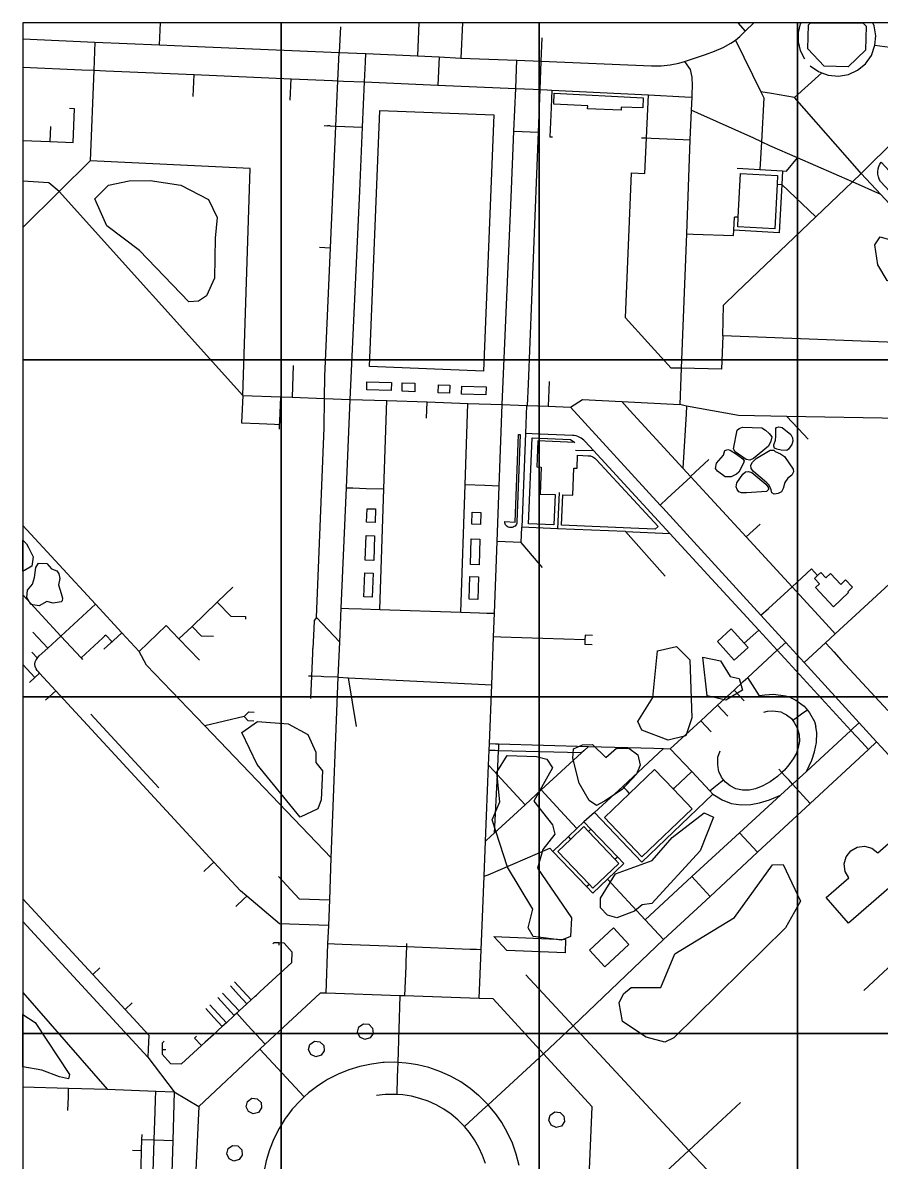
# Model space of a CAD drawing. Header units: metres. Extents: x -907 to 907, y -946 to 946.
# Drawn here: x -906.6 to -605.3, y 546.3 to 946.2 of the extents above; entities that cross this region are included whole.
import ezdxf

# ---------------------------------------------------------------- set-up
doc = ezdxf.new("R2010")
doc.units = ezdxf.units.M
for name, color, linetype in [('GREEN_ATLAS_BUILDING_OSM_HEIGHT', 8, 'Continuous'), ('GREEN_ATLAS_BUILDING_OSM_LEVELS', 9, 'Continuous'), ('GREEN_ATLAS_TERRAIN_COP90', 3, 'Continuous'), ('OSM_BUILDING', 8, 'Continuous'), ('OSM_GREEN_EXISTING', 94, 'Continuous'), ('OSM_ROAD_LOCAL', 9, 'Continuous'), ('SITE_BORDER', 3, 'Continuous')]:
    doc.layers.add(name, color=color, linetype=linetype)

msp = doc.modelspace()

# ---------------------------------------------------------------- linework, layer by layer
at = {"layer": 'GREEN_ATLAS_BUILDING_OSM_HEIGHT'}
for points, elevation in [([(-777.291, 817.107), (-785.876, 817.43), (-785.769, 820.235), (-777.185, 819.924)], 11.801), ([(-769.026, 816.707), (-773.471, 816.874), (-773.358, 819.879), (-768.919, 819.712)], 11.121), ([(-756.752, 816.206), (-760.785, 816.35), (-760.685, 819.167), (-756.652, 819.022)], 10.3), ([(-744.004, 815.582), (-752.588, 815.905), (-752.482, 818.71), (-743.897, 818.399)], 9.611), ([(-782.918, 770.81), (-785.882, 770.921), (-785.707, 775.663), (-782.743, 775.552)], 12.37), ([(-745.917, 770.075), (-748.974, 770.186), (-748.818, 774.483), (-745.761, 774.372)], 9.933), ([(-783.418, 757.429), (-786.382, 757.54), (-786.057, 766.257), (-783.093, 766.145)], 12.494), ([(-746.43, 756.004), (-749.481, 756.115), (-749.156, 765.077), (-746.105, 764.965)], 10.06), ([(-783.894, 744.605), (-786.864, 744.716), (-786.545, 753.154), (-783.581, 753.043)], 12.636), ([(-746.867, 743.837), (-749.925, 743.948), (-749.637, 751.908), (-746.58, 751.796)], 10.198)]:
    msp.add_lwpolyline(points, close=True, dxfattribs=dict(at, elevation=elevation))
at = {"layer": 'GREEN_ATLAS_BUILDING_OSM_LEVELS'}
for points, elevation in [([(-630.054, 946.216), (-611.705, 946.216), (-610.547, 945.002), (-610.748, 936.598), (-616.831, 930.809), (-625.234, 931.009), (-631.03, 937.087), (-630.824, 945.481)], 8.234), ([(-655.433, 877.932), (-654.601, 893.261), (-641.609, 892.56), (-641.772, 889.565), (-642.616, 873.947), (-655.608, 874.648)], 9.186), ([(-626.954, 749.291), (-628.692, 751.128), (-627.579, 752.186), (-626.447, 753.254), (-624.709, 751.407), (-623.108, 752.921), (-619.47, 749.069), (-617.756, 750.694), (-615.312, 748.112), (-616.994, 746.52), (-616.719, 746.23), (-621.996, 741.232), (-628.36, 747.956)], 10.144), ([(-693.635, 675.709), (-684.85, 684.114), (-678.223, 677.19), (-671.658, 670.333), (-689.252, 653.501), (-702.438, 667.282)], 10.949), ([(-707.828, 643.883), (-718.782, 655.316), (-714.211, 659.69), (-709.66, 664.054), (-708.034, 662.351), (-698.706, 652.611), (-697.305, 651.141), (-706.427, 642.414)], 11.189), ([(-611.073, 657.152), (-608.547, 656.473), (-606.483, 654.87), (-598.043, 662.195), (-590.209, 653.178), (-616.706, 630.157), (-624.546, 639.174), (-616.593, 646.087), (-617.894, 648.358), (-618.219, 650.952), (-617.531, 653.468), (-615.931, 655.538), (-613.661, 656.83)], 13.057), ([(-702.307, 614.862), (-707.678, 620.673), (-699.224, 628.476), (-693.854, 622.654)], 12.447), ([(-716.243, 619.704), (-736.707, 620.551), (-741.271, 625.504), (-716.043, 624.458)], 12.097)]:
    msp.add_lwpolyline(points, close=True, dxfattribs=dict(at, elevation=elevation))
at = {"layer": 'GREEN_ATLAS_TERRAIN_COP90'}
for points in [[(-906.59, 827.939, 13), (-815.931, 827.939, 14), (-815.931, 946.216, 10), (-906.59, 946.216, 14)], [(-815.931, 827.939, 14), (-725.272, 827.939, 8), (-725.272, 946.216, 12), (-815.931, 946.216, 10)], [(-725.272, 827.939, 8), (-634.613, 827.939, 10), (-634.613, 946.216, 8), (-725.272, 946.216, 12)], [(-634.613, 827.939, 10), (-543.954, 827.939, 7), (-543.954, 946.216, 9), (-634.613, 946.216, 8)], [(-906.59, 709.662, 15), (-815.931, 709.662, 15), (-815.931, 827.939, 14), (-906.59, 827.939, 13)], [(-815.931, 709.662, 15), (-725.272, 709.662, 9), (-725.272, 827.939, 8), (-815.931, 827.939, 14)], [(-725.272, 709.662, 9), (-634.613, 709.662, 10), (-634.613, 827.939, 10), (-725.272, 827.939, 8)], [(-634.613, 709.662, 10), (-543.954, 709.662, 13), (-543.954, 827.939, 7), (-634.613, 827.939, 10)], [(-906.59, 591.385, 17), (-815.931, 591.385, 19), (-815.931, 709.662, 15), (-906.59, 709.662, 15)], [(-815.931, 591.385, 19), (-725.272, 591.385, 13), (-725.272, 709.662, 9), (-815.931, 709.662, 15)], [(-725.272, 591.385, 13), (-634.613, 591.385, 15), (-634.613, 709.662, 10), (-725.272, 709.662, 9)], [(-634.613, 591.385, 15), (-543.954, 591.385, 15), (-543.954, 709.662, 13), (-634.613, 709.662, 10)], [(-906.59, 473.108, 13), (-815.931, 473.108, 17), (-815.931, 591.385, 19), (-906.59, 591.385, 17)], [(-815.931, 473.108, 17), (-725.272, 473.108, 10), (-725.272, 591.385, 13), (-815.931, 591.385, 19)], [(-725.272, 473.108, 10), (-634.613, 473.108, 13), (-634.613, 591.385, 15), (-725.272, 591.385, 13)], [(-634.613, 473.108, 13), (-543.954, 473.108, 19), (-543.954, 591.385, 15), (-634.613, 591.385, 15)]]:
    msp.add_3dface(points, dxfattribs=at)
at = {"layer": 'OSM_BUILDING', "elevation": 9.71}
msp.add_lwpolyline([(-657.884, 733.484), (-653.32, 728.419), (-651.932, 726.883), (-656.827, 722.475), (-662.78, 729.076)], close=True, dxfattribs=at)
at = {"layer": 'OSM_GREEN_EXISTING'}
for points in [[(-688.989, 916.338), (-696.523, 916.649), (-696.567, 915.569), (-708.309, 916.037), (-708.265, 917.117), (-720.189, 917.595), (-720.02, 921.492), (-688.833, 919.911)], [(-784.825, 825.556), (-781.211, 915.469), (-741.296, 913.866), (-744.91, 823.953)], [(-591.059, 881.984), (-592.991, 880.192), (-593.304, 879.936), (-593.679, 879.725), (-594.123, 879.613), (-594.604, 879.602), (-595.01, 879.68), (-595.348, 879.814), (-595.711, 880.003), (-596.023, 880.281), (-605.502, 890.511), (-605.977, 891.313), (-606.258, 892.181), (-606.421, 893.094), (-606.44, 894.04), (-606.352, 894.92), (-606.127, 895.755), (-605.758, 896.545), (-605.22, 897.28)], [(-839.239, 856.537), (-842.09, 850.336), (-844.942, 848.488), (-848.299, 848.321), (-865.568, 866.266), (-877.141, 874.982), (-881.336, 884.378), (-876.472, 889.231), (-869.263, 890.745), (-861.879, 890.912), (-851.15, 889.231), (-841.421, 884.211), (-838.402, 877.832), (-839.077, 870.63)], [(-578.967, 855.869), (-574.778, 850.169), (-565.387, 826.358), (-565.049, 815.794), (-570.583, 805.23), (-577.629, 804.562), (-580.311, 806.577), (-582.156, 809.426), (-582.662, 816.473), (-578.467, 829.208), (-579.473, 832.57), (-583.662, 838.269), (-590.459, 849.167), (-603.12, 855.702), (-606.471, 861.234), (-607.478, 868.281), (-605.633, 871.131), (-595.573, 868.114), (-590.209, 864.93)], [(-643.616, 800.877), (-643.954, 799.408), (-644.879, 797.56), (-650.031, 793.329), (-651.332, 792.662), (-652.632, 792.906), (-656.49, 795.634), (-657.077, 796.68), (-655.858, 803.181), (-655.108, 803.805), (-653.932, 804.272), (-647.18, 803.983), (-645.879, 803.226), (-644.541, 802.046)], [(-637.751, 796.513), (-638.377, 796.101), (-640.346, 796.179), (-641.897, 796.558), (-642.697, 796.936), (-642.991, 797.604), (-642.991, 798.105), (-642.403, 799.664), (-642.191, 801.088), (-642.191, 802.725), (-642.191, 803.771), (-641.984, 804.15), (-641.228, 804.439), (-640.015, 804.183), (-637.039, 801.667), (-636.363, 800.543), (-636.238, 799.363), (-636.657, 798.15)], [(-733.218, 770.565), (-733.312, 770.208), (-733.487, 769.852), (-733.731, 769.563), (-734.044, 769.351), (-734.413, 769.173), (-734.825, 769.062), (-735.282, 769.04), (-735.757, 769.095), (-736.207, 769.218), (-736.576, 769.44), (-736.907, 769.707), (-737.139, 769.997), (-737.307, 770.353), (-737.364, 770.732), (-737.37, 771.11), (-733.756, 770.977), (-732.606, 801.734), (-732.049, 801.712), (-733.2, 770.965)], [(-714.299, 799.953), (-712.842, 798.918), (-725.753, 799.419), (-726.097, 790.313), (-724.615, 790.257), (-724.972, 780.795), (-719.682, 780.595), (-720.126, 769.952), (-729.061, 770.32), (-727.816, 800.51)], [(-659.091, 796.435), (-658.29, 796.179), (-656.071, 794.754), (-653.807, 793.207), (-653.345, 792.406), (-653.595, 791.693), (-655.277, 788.465), (-656.027, 787.797), (-657.915, 786.828), (-660.01, 786.795), (-662.78, 788.799), (-663.405, 789.723), (-663.073, 791.615), (-660.597, 794.42), (-660.097, 796.057)], [(-650.075, 788.676), (-650.869, 789.767), (-651.038, 790.903), (-650.412, 792.027), (-649.149, 793.285), (-644.291, 796.179), (-642.991, 796.224), (-642.484, 795.756), (-640.602, 794.921), (-639.214, 793.997), (-636.195, 789.556), (-635.988, 788.598), (-636.657, 787.463), (-638.002, 786.327), (-639.046, 784.903), (-639.677, 782.765), (-640.221, 781.63), (-641.44, 780.962), (-642.822, 780.795), (-643.704, 781.262), (-643.91, 782.309), (-644.541, 783.901), (-645.423, 784.691)], [(-693.122, 768.839), (-717.438, 769.841), (-716.994, 780.494), (-713.555, 780.361), (-713.186, 789.901), (-711.998, 789.856), (-711.823, 794.387), (-708.128, 794.242), (-707.277, 794.153), (-706.502, 793.897), (-705.777, 793.43), (-705.189, 792.829), (-683.6, 769.351), (-684.569, 768.494)], [(-654.27, 781.262), (-655.233, 781.552), (-655.777, 782.431), (-656.115, 783.355), (-655.902, 784.736), (-653.807, 787.797), (-652.926, 788.554), (-651.794, 788.765), (-650.619, 788.387), (-645.798, 784.235), (-644.917, 783.233), (-644.879, 782.387), (-645.504, 781.674), (-652.588, 781.262)], [(-906.571, 764.576), (-905.314, 763.318), (-904.564, 762.06), (-902.97, 758.787), (-903.388, 755.525), (-905.989, 754.011), (-906.59, 753.725), (-906.59, 764.591)], [(-903.72, 742.022), (-905.145, 744.538), (-904.895, 747.054), (-903.22, 749.147), (-902.463, 751.496), (-902.044, 755.013), (-901.038, 756.527), (-898.186, 756.36), (-896.511, 754.512), (-894.585, 753.844), (-893.91, 752.843), (-893.579, 751.162), (-894.079, 748.902), (-893.072, 745.874), (-892.653, 744.204), (-892.822, 743.369), (-893.16, 742.946), (-895.923, 742.523), (-898.186, 743.024), (-900.869, 741.521)], [(-671.708, 702.281), (-673.89, 695.914), (-680.092, 694.4), (-689.314, 697.929), (-690.659, 700.945), (-685.457, 709.328), (-683.781, 725.759), (-677.072, 727.272), (-672.377, 722.575)], [(-659.803, 708.493), (-666.343, 709.996), (-667.85, 723.577), (-661.648, 722.241), (-658.29, 716.708), (-655.108, 716.029), (-653.932, 712.011)], [(-801.344, 683.669), (-801.844, 673.45), (-803.02, 670.255), (-809.222, 667.405), (-824.315, 685.851), (-829.68, 697.083), (-824.146, 700.945), (-813.417, 700.099), (-806.54, 696.415), (-803.689, 690.214), (-803.689, 686.518)], [(-689.821, 685.684), (-691.159, 682.5), (-696.192, 677.134), (-702.401, 672.937), (-705.252, 671.435), (-707.765, 673.271), (-711.285, 679.316), (-713.467, 688.032), (-713.298, 691.383), (-710.11, 692.73), (-706.59, 692.897), (-701.894, 688.288), (-698.124, 691.639), (-693.847, 691.55), (-690.659, 689.201)], [(-727.216, 672.937), (-720.676, 664.722), (-719.838, 661.371), (-724.034, 656.006), (-725.878, 649.471), (-713.967, 632.028), (-714.305, 625.493), (-717.494, 624.146), (-727.385, 625.493), (-729.229, 628.51), (-727.554, 635.044), (-736.438, 649.805), (-741.809, 666.403), (-739.127, 672.77), (-740.134, 683.168), (-736.607, 689.034), (-726.21, 688.7), (-722.689, 687.698), (-720.676, 684.682)], [(-668.857, 655.505), (-685.794, 637.059), (-689.152, 636.558), (-691.834, 634.376), (-698.037, 632.028), (-701.394, 633.029), (-703.739, 635.545), (-703.739, 638.907), (-698.543, 647.456), (-685.626, 652.154), (-678.585, 660.203), (-667.35, 668.919), (-664.161, 667.405)], [(-638.839, 628.51), (-678.079, 589.938), (-681.268, 588.435), (-687.808, 590.105), (-696.023, 595.648), (-697.199, 602.183), (-695.692, 605.367), (-693.003, 607.548), (-682.612, 607.548), (-677.748, 619.448), (-656.784, 632.195), (-643.366, 650.64), (-639.677, 650.807), (-633.637, 637.894)], [(-902.294, 595.303), (-890.221, 577.036), (-890.559, 575.522), (-893.747, 576.19), (-899.95, 578.539), (-906.59, 579.745), (-906.59, 598.145)], [(-783.781, 593.355), (-783.6, 591.463), (-784.688, 589.893), (-786.52, 589.392), (-788.245, 590.194), (-789.058, 591.908), (-788.577, 593.745), (-787.026, 594.847), (-785.132, 594.691)], [(-800.969, 587.233), (-800.794, 585.34), (-801.875, 583.782), (-803.707, 583.27), (-805.439, 584.071), (-806.252, 585.785), (-805.771, 587.633), (-804.214, 588.724), (-802.319, 588.568)], [(-822.94, 567.195), (-822.758, 565.303), (-823.846, 563.744), (-825.678, 563.232), (-827.404, 564.034), (-828.217, 565.748), (-827.735, 567.596), (-826.185, 568.687), (-824.29, 568.531)], [(-716.612, 562.419), (-716.437, 560.527), (-717.519, 558.957), (-719.357, 558.456), (-721.083, 559.258), (-721.895, 560.972), (-721.414, 562.809), (-719.863, 563.911), (-717.969, 563.755)], [(-829.73, 550.631), (-829.555, 548.738), (-830.636, 547.169), (-832.468, 546.668), (-834.2, 547.458), (-835.013, 549.184), (-834.531, 551.02), (-832.975, 552.122), (-831.08, 551.967)]]:
    msp.add_lwpolyline(points, close=True, dxfattribs=at)
msp.add_lwpolyline([(-882.656, 703.495), (-858.828, 677.657)], dxfattribs=at)
at = {"layer": 'OSM_ROAD_LOCAL'}
for points in [[(-858.653, 938.49), (-858.299, 946.216)], [(-795.079, 944.757), (-795.504, 935.785)], [(-767.584, 946.216), (-768.088, 934.605)], [(-752.246, 946.216), (-752.77, 933.815)], [(-660.723, 937.51), (-658.034, 939.047), (-656.408, 940.104), (-654.939, 941.373), (-652.957, 943.232), (-649.972, 946.216)], [(-655.585, 946.216), (-652.957, 943.232)], [(-633.481, 946.216), (-633.656, 945.871), (-634.394, 942.765), (-634.394, 939.57), (-633.65, 936.453), (-632.206, 933.614)], [(-630.136, 931.165), (-627.222, 929.095), (-626.147, 928.694), (-623.871, 927.837), (-620.307, 927.503), (-616.787, 928.104), (-613.536, 929.585), (-610.779, 931.867), (-608.709, 934.783), (-607.44, 938.401), (-607.134, 941.674), (-607.728, 945.18), (-608.2, 946.216)], [(-906.59, 940.53), (-881.324, 939.459), (-858.653, 938.49), (-848.011, 938.045), (-795.504, 935.785), (-786.176, 935.384), (-768.088, 934.605), (-760.416, 934.215), (-752.77, 933.815), (-733.143, 933.047), (-724.571, 932.713), (-685.932, 931.165), (-682.556, 931.121), (-679.392, 931.432), (-676.272, 932.045), (-674.278, 932.624), (-666.919, 935.039), (-663.824, 936.197), (-660.723, 937.51)], [(-724.571, 932.713), (-724.278, 940.984)], [(-656.408, 940.104), (-647.568, 922.015), (-646.492, 919.822), (-647.324, 904.415), (-647.855, 894.675)], [(-881.324, 939.459), (-881.655, 929.54), (-882.925, 897.792), (-893.772, 886.938), (-829.398, 815.348), (-816.156, 814.892), (-812.029, 814.747), (-800.669, 814.347)], [(-607.44, 938.401), (-593.504, 936.497), (-592.703, 936.42)], [(-800.669, 814.347), (-800.562, 822.195), (-798.555, 867.223), (-796.648, 909.959), (-795.942, 925.855), (-795.504, 935.785)], [(-791.622, 814.035), (-788.295, 887.138), (-787.301, 909.603), (-786.601, 925.466), (-786.301, 932.49), (-786.176, 935.384)], [(-760.416, 934.215), (-760.923, 924.341)], [(-738.289, 812.198), (-735.207, 884.945), (-734.206, 908.2), (-733.569, 923.173), (-733.281, 929.963), (-733.143, 933.047)], [(-729.392, 811.886), (-729.086, 819.323), (-725.522, 907.822), (-725.047, 919.744), (-724.934, 922.794), (-724.571, 932.713)], [(-674.278, 932.624), (-672.289, 929.785), (-671.77, 927.147), (-671.627, 924.085), (-671.72, 921.291), (-671.77, 920.145), (-671.945, 915.581), (-672.408, 905.183), (-673.627, 872.099), (-675.484, 824.933), (-675.984, 812.209)], [(-906.59, 930.612), (-885.894, 929.718), (-881.655, 929.54), (-877.416, 929.351), (-846.448, 928.026), (-812.392, 926.557), (-797.893, 925.933), (-795.942, 925.855), (-793.985, 925.766), (-786.601, 925.466), (-760.923, 924.341), (-733.569, 923.173), (-727.485, 922.917), (-724.934, 922.794), (-722.564, 922.694), (-720.851, 922.605), (-686.989, 920.89), (-674.165, 920.245), (-671.77, 920.145)], [(-846.736, 920.367), (-846.448, 928.026)], [(-626.147, 928.694), (-635.738, 920.044), (-643.754, 921.38), (-647.568, 922.015)], [(-812.711, 919.098), (-812.392, 926.557)], [(-720.851, 922.605), (-721.108, 916.427)], [(-692.941, 893.506), (-688.227, 893.317), (-687.67, 905.796), (-686.989, 920.89)], [(-612.261, 893.35), (-613.686, 894.964), (-635.738, 920.044)], [(-537.77, 809.471), (-546.924, 818.822), (-558.322, 830.477), (-560.329, 832.525), (-562.698, 837.156), (-565.849, 843.156), (-571.101, 848.845), (-577.316, 855.557), (-593.691, 873.268), (-605.377, 885.903), (-612.261, 893.35), (-599.881, 905.551), (-586.976, 918.13), (-581.312, 920.211)], [(-906.59, 904.904), (-897.08, 904.538), (-888.889, 904.215), (-888.427, 916.048), (-890.215, 916.115)], [(-721.108, 916.427), (-721.539, 906.219)], [(-605.377, 885.903), (-615.381, 890.367), (-634.688, 898.849), (-644.316, 903.079), (-647.324, 904.415), (-650.012, 905.662), (-669.588, 914.545), (-671.945, 915.581)], [(-896.873, 909.848), (-897.08, 904.538)], [(-800.831, 910.115), (-799.606, 910.07)], [(-798.637, 910.037), (-799.606, 910.07)], [(-798.637, 910.037), (-796.648, 909.959), (-787.301, 909.603)], [(-734.206, 908.2), (-725.522, 907.822)], [(-721.539, 906.219), (-720.664, 906.185)], [(-689.421, 905.873), (-687.67, 905.796), (-686.007, 905.729), (-674.822, 905.283), (-672.408, 905.183)], [(-829.398, 815.348), (-826.741, 895.064), (-882.925, 897.792)], [(-639.902, 894.241), (-638.527, 894.152), (-634.688, 898.849)], [(-560.329, 832.525), (-581.962, 833.282), (-660.829, 836.321), (-661.285, 824.621), (-675.484, 824.933), (-679.023, 825.011), (-687.145, 834.006), (-694.992, 842.689), (-692.941, 893.506)], [(-660.829, 836.321), (-660.641, 847.108), (-656.008, 851.538), (-628.229, 878.088), (-615.381, 890.367), (-612.261, 893.35)], [(-655.852, 895.176), (-647.855, 894.675), (-639.902, 894.241), (-640.159, 889.476), (-641.078, 872.544), (-657.027, 873.48), (-656.784, 878.01)], [(-893.772, 886.938), (-897.449, 890.088), (-906.59, 890.586)], [(-641.772, 889.565), (-640.159, 889.476), (-628.229, 878.088)], [(-906.59, 874.393), (-893.772, 886.938)], [(-655.433, 877.932), (-656.784, 878.01)], [(-673.627, 872.099), (-671.295, 872.021), (-657.127, 871.565), (-657.027, 873.48)], [(-802.438, 867.401), (-800.619, 867.324), (-798.555, 867.223)], [(-811.642, 825.902), (-812.029, 814.747)], [(-721.808, 820.358), (-721.927, 817.319), (-722.158, 811.63)], [(-829.398, 815.348), (-829.817, 805.764), (-823.652, 805.519)], [(-816.156, 814.892), (-816.493, 806.543)], [(-803.489, 737.492), (-800.813, 804.061), (-800.669, 814.347)], [(-800.669, 814.347), (-791.622, 814.035), (-778.811, 813.59), (-764.655, 813.111), (-750.394, 812.61), (-738.289, 812.198), (-729.792, 811.898), (-729.392, 811.886), (-722.158, 811.63), (-714.274, 811.352)], [(-795.854, 716.486), (-795.323, 728.842), (-794.81, 740.731), (-792.972, 783.01), (-791.622, 814.035)], [(-781.23, 740.275), (-779.836, 782.576), (-778.811, 813.59)], [(-764.849, 807.423), (-764.655, 813.111)], [(-752.807, 739.34), (-751.338, 784.012), (-750.394, 812.61)], [(-746.367, 603.775), (-745.686, 620.807), (-744.666, 646.644), (-744.179, 658.933), (-743.116, 685.684), (-742.91, 690.804), (-742.816, 693.186), (-741.997, 713.87), (-741.334, 730.657), (-741.028, 738.95), (-740.084, 764.13), (-739.358, 783.611), (-738.289, 812.198)], [(-714.274, 811.352), (-710.11, 813.957), (-696.336, 813.256), (-675.984, 812.209)], [(-621.377, 731.725), (-623.415, 733.952), (-636.57, 748.245), (-652.651, 765.745), (-672.052, 786.84), (-672.196, 786.995), (-674.84, 789.867), (-693.485, 810.15), (-696.336, 813.256)], [(-564.061, 784.413), (-583.112, 803.66), (-584.863, 805.196), (-586.632, 806.343), (-588.883, 807), (-591.509, 807.189), (-598.23, 807.311), (-638.37, 808.013), (-655.402, 808.324), (-673.59, 811.619), (-675.984, 812.209)], [(-729.792, 811.898), (-730.161, 802.068), (-731.386, 769.151)], [(-714.274, 811.352), (-682.825, 776.932), (-681.955, 775.986), (-673.509, 766.735), (-647.461, 738.237), (-638.758, 728.709), (-632.318, 721.662), (-612.967, 700.522), (-606.877, 693.866), (-605.133, 691.962), (-561.773, 644.596), (-552.551, 634.488), (-490.159, 566.227), (-465.706, 539.755), (-426.666, 497.164), (-386.92, 454.05)], [(-673.59, 811.619), (-673.746, 808.948), (-674.84, 789.867)], [(-630.893, 800.109), (-632.512, 801.823), (-638.37, 808.013)], [(-823.652, 805.519), (-818.213, 805.296)], [(-818.213, 805.296), (-816.543, 805.23)], [(-816.512, 806.009), (-816.543, 805.23), (-816.612, 803.526)], [(-816.493, 806.543), (-816.512, 806.009)], [(-609.772, 691.183), (-612.067, 693.676), (-615.893, 697.84), (-639.064, 723.031), (-641.759, 725.948), (-644.404, 728.82), (-648.237, 732.983), (-664.837, 751.05), (-679.498, 766.991), (-706.258, 796.101), (-709.166, 799.263), (-709.647, 799.708), (-710.116, 800.075), (-710.635, 800.454), (-711.229, 800.799), (-711.767, 801.044), (-712.367, 801.233), (-712.992, 801.344), (-713.599, 801.389), (-727.76, 801.979), (-730.161, 802.068)], [(-712.586, 796.246), (-706.258, 796.101)], [(-672.196, 786.995), (-665.743, 792.918)], [(-739.358, 783.611), (-741.803, 783.7), (-744.441, 783.778), (-751.338, 784.012)], [(-682.825, 776.932), (-680.361, 779.203), (-672.052, 786.84)], [(-792.972, 783.01), (-790.771, 782.932), (-786.001, 782.776), (-779.836, 782.576)], [(-718.307, 781.374), (-718.832, 768.628)], [(-881.118, 742.123), (-906.59, 769.71)], [(-724.159, 755.024), (-724.959, 755.971), (-731.587, 763.819), (-731.386, 769.151)], [(-681.049, 751.985), (-695.023, 767.648), (-718.832, 768.628), (-731.386, 769.151)], [(-652.651, 765.745), (-647.761, 770.231)], [(-580.067, 769.696), (-584.188, 765.911), (-587.895, 762.505), (-591.428, 759.255), (-592.234, 758.509), (-621.377, 731.725), (-624.834, 728.542), (-632.318, 721.662)], [(-731.587, 763.819), (-740.084, 764.13)], [(-695.023, 767.648), (-679.498, 766.991)], [(-647.461, 738.237), (-644.873, 740.609), (-636.57, 748.245), (-629.767, 754.501), (-627.579, 752.186)], [(-851.757, 729.966), (-847.18, 734.352), (-838.314, 742.857), (-832.85, 748.1)], [(-893.228, 730.957), (-906.59, 745.449)], [(-799.212, 629.3), (-816.487, 629.968), (-827.923, 639.62), (-830.155, 641.501), (-839.496, 651.62), (-894.985, 711.743), (-900.681, 717.922), (-900.975, 718.233), (-901.5, 718.834), (-901.907, 719.491), (-902.188, 720.282), (-902.313, 721.094), (-902.2, 721.918), (-901.9, 722.597), (-901.475, 723.243), (-901.419, 723.343), (-900.8, 723.966), (-897.818, 726.716), (-893.228, 730.957), (-881.118, 742.123)], [(-865.793, 725.503), (-871.864, 732.081), (-881.118, 742.123)], [(-838.314, 742.857), (-833.531, 737.959)], [(-794.81, 740.731), (-792.178, 740.642), (-787.683, 740.486), (-781.23, 740.275), (-752.807, 739.34), (-746.217, 739.128), (-743.641, 739.039), (-741.028, 738.95)], [(-833.531, 737.959), (-828.373, 737.759), (-828.41, 736.846)], [(-803.489, 737.492), (-804.339, 736.467), (-804.47, 733.495)], [(-803.489, 737.492), (-795.323, 728.842)], [(-903.013, 732.349), (-897.818, 726.716)], [(-871.864, 732.081), (-874.759, 729.41), (-875.272, 728.931), (-875.722, 728.519)], [(-844.591, 722.497), (-851.757, 729.966), (-856.252, 734.653), (-865.793, 725.503)], [(-839.696, 730.757), (-843.897, 730.935), (-847.18, 734.352)], [(-804.47, 733.495), (-804.745, 726.571)], [(-653.32, 728.419), (-649.299, 732.026), (-648.237, 732.983)], [(-893.228, 730.957), (-886.132, 723.265), (-885.644, 722.742)], [(-878.448, 730.345), (-883.1, 726.059)], [(-877.885, 730.868), (-878.448, 730.345)], [(-877.441, 731.28), (-877.885, 730.868)], [(-875.272, 728.931), (-877.441, 731.28)], [(-875.722, 728.519), (-876.816, 727.517)], [(-709.291, 729.599), (-738.783, 730.579), (-741.334, 730.657)], [(-706.646, 731.124), (-709.234, 731.213), (-709.291, 729.599), (-709.341, 727.94)], [(-706.752, 727.851), (-709.341, 727.94)], [(-705.939, 669.064), (-696.011, 678.192), (-681.649, 691.483), (-679.298, 691.416), (-668.632, 701.224), (-662.698, 706.69), (-656.915, 712.011), (-653.714, 714.961), (-652.113, 716.419), (-641.759, 725.948), (-638.758, 728.709)], [(-624.834, 728.542), (-623.083, 726.649), (-621.902, 725.369)], [(-903.426, 725.347), (-901.475, 723.243)], [(-883.1, 726.059), (-886.132, 723.265)], [(-876.816, 727.517), (-878.135, 726.304)], [(-798.293, 653.089), (-842.728, 699.42), (-863.173, 720.738), (-865.793, 725.503)], [(-805.445, 709.027), (-805.133, 716.853), (-804.814, 724.89), (-804.745, 726.571)], [(-621.902, 725.369), (-619.269, 722.508)], [(-906.59, 720.946), (-902.363, 716.363)], [(-619.269, 722.508), (-602.926, 704.797)], [(-904.276, 714.604), (-902.363, 716.363), (-900.681, 717.922)], [(-801.875, 716.719), (-805.133, 716.853), (-806.246, 716.898)], [(-800.956, 716.686), (-801.875, 716.719)], [(-795.854, 716.486), (-800.956, 716.686)], [(-800.125, 605.589), (-799.462, 622.888), (-799.212, 629.3), (-798.862, 638.35), (-798.293, 653.089), (-795.854, 716.486)], [(-795.854, 716.486), (-792.266, 716.308), (-741.997, 713.87)], [(-789.402, 699.164), (-792.266, 716.308)], [(-637.082, 709.361), (-638.833, 709.873), (-643.122, 710.474), (-646.161, 710.207), (-647.987, 709.918), (-652.113, 716.419)], [(-653.339, 708.192), (-656.915, 712.011)], [(-898.58, 708.426), (-894.985, 711.743)], [(-637.082, 709.361), (-635.188, 708.493), (-632.293, 706.322), (-631.155, 704.975), (-630.436, 703.984), (-628.642, 700.923), (-628.198, 699.164)], [(-828.823, 702.76), (-827.222, 704.363), (-825.415, 704.285)], [(-659.078, 702.816), (-662.698, 706.69)], [(-646.436, 704.24), (-645.229, 704.541), (-643.278, 704.708), (-640.515, 704.318), (-639.658, 703.907), (-638.514, 703.35), (-636.757, 701.958), (-636.27, 701.291), (-635.769, 700.589), (-634.619, 698.541), (-634.388, 697.606), (-634.05, 696.292), (-633.944, 694.099), (-634.35, 691.795), (-635.032, 689.869), (-636.151, 687.821), (-637.651, 685.717), (-639.233, 683.914), (-640.159, 683.056), (-641.665, 681.665), (-644.179, 679.761), (-646.755, 678.381), (-649.393, 677.335), (-651.644, 676.878), (-653.92, 676.8), (-656.265, 677.346), (-658.272, 678.381), (-659.903, 679.661), (-660.566, 680.496), (-661.279, 681.387), (-662.279, 683.357), (-662.379, 684.014), (-662.648, 685.806), (-662.554, 688.411), (-661.81, 690.693)], [(-631.155, 704.975), (-632.762, 703.829)], [(-828.823, 702.76), (-842.728, 699.42)], [(-825.534, 701.068), (-827.447, 701.146), (-828.823, 702.76)], [(-688.158, 631.371), (-671.702, 646.51), (-654.995, 661.872), (-640.659, 675.053), (-636.401, 678.971), (-631.53, 683.457), (-615.893, 697.84), (-614.93, 698.719), (-612.967, 700.522)], [(-664.962, 697.305), (-668.632, 701.224)], [(-635.119, 702.125), (-636.27, 701.291)], [(-632.762, 703.829), (-635.119, 702.125)], [(-631.53, 683.457), (-629.661, 687.442), (-628.673, 690.259), (-627.954, 693.632), (-627.866, 696.994), (-628.198, 699.164)], [(-707.965, 692.218), (-709.653, 690.671), (-710.485, 689.903), (-724.565, 676.967), (-730.274, 671.713), (-741.084, 661.783), (-742.178, 660.77), (-744.179, 658.933)], [(-742.816, 693.186), (-740.602, 693.131), (-739.558, 693.097), (-707.965, 692.218), (-685.025, 691.572), (-681.649, 691.483)], [(-739.558, 693.097), (-739.64, 691.494), (-739.677, 690.715), (-740.084, 682.388), (-741.084, 661.783)], [(-723.759, 584.294), (-713.355, 594.079), (-681.724, 624.38), (-665.337, 639.586), (-648.706, 655.037), (-630.186, 672.225), (-609.772, 691.183), (-606.877, 693.866)], [(-710.485, 689.903), (-739.677, 690.715), (-740.721, 690.749), (-742.91, 690.804)], [(-679.298, 691.416), (-671.783, 683.357), (-665.468, 676.589), (-664.368, 675.409), (-661.123, 673.461), (-657.965, 672.214), (-654.364, 671.68), (-651.05, 671.791), (-647.93, 672.425), (-644.416, 673.483), (-640.659, 675.053)], [(-730.274, 671.713), (-740.084, 682.388), (-741.078, 683.468), (-743.116, 685.684)], [(-639.189, 682.01), (-640.159, 683.056), (-641.24, 684.236)], [(-678.223, 677.19), (-677.779, 677.624), (-671.783, 683.357)], [(-661.685, 679.605), (-660.566, 680.496)], [(-637.62, 680.307), (-639.189, 682.01)], [(-630.186, 672.225), (-636.401, 678.971), (-637.62, 680.307)], [(-712.092, 663.409), (-713.742, 665.212), (-724.565, 676.967)], [(-693.635, 675.709), (-694.46, 676.566), (-696.011, 678.192)], [(-665.468, 676.589), (-663.955, 677.791)], [(-663.955, 677.791), (-661.685, 679.605)], [(-689.233, 651.62), (-664.368, 675.409)], [(-705.939, 669.064), (-709.622, 665.78)], [(-689.233, 651.62), (-705.939, 669.064)], [(-709.622, 665.78), (-712.092, 663.409), (-715.062, 660.581), (-720.514, 655.36)], [(-695.567, 651.108), (-697.818, 653.457), (-707.146, 663.208), (-709.622, 665.78)], [(-714.211, 659.69), (-715.062, 660.581)], [(-708.034, 662.351), (-707.146, 663.208)], [(-648.706, 655.037), (-654.995, 661.872)], [(-744.666, 646.644), (-743.241, 647.167), (-721.564, 656.484), (-720.514, 655.36)], [(-720.514, 655.36), (-708.716, 643.026), (-706.465, 640.677), (-701.281, 645.642), (-695.567, 651.108)], [(-698.706, 652.611), (-697.818, 653.457)], [(-843.091, 648.302), (-840.784, 650.429), (-839.496, 651.62)], [(-816.806, 646.566), (-809.603, 638.762), (-798.862, 638.35)], [(-701.281, 645.642), (-688.158, 631.371), (-681.724, 624.38)], [(-665.337, 639.586), (-671.702, 646.51)], [(-708.716, 643.026), (-707.828, 643.883)], [(-906.59, 638.769), (-882.024, 612.168), (-870.689, 599.89), (-862.379, 590.895), (-862.573, 585.919), (-862.679, 583.181)], [(-831.78, 636.046), (-828.954, 638.662), (-827.923, 639.62)], [(-906.59, 630.725), (-862.679, 583.181), (-853.42, 571.013)], [(-585.963, 630.191), (-611.41, 606.558)], [(-820.489, 608.706), (-812.161, 616.343), (-811.973, 620.038), (-814.811, 623.167), (-816.612, 623.211), (-818.425, 623.267), (-818.857, 622.866)], [(-816.631, 622.454), (-816.612, 623.211)], [(-794.46, 622.699), (-797.18, 622.799), (-799.462, 622.888)], [(-749.55, 620.962), (-771.889, 621.831), (-794.46, 622.699)], [(-771.845, 623.022), (-771.889, 621.831), (-772.083, 616.866), (-772.152, 615.074), (-772.552, 604.654)], [(-745.686, 620.807), (-747.349, 620.873), (-749.55, 620.962)], [(-879.492, 614.506), (-882.024, 612.168)], [(-730.042, 612.035), (-713.355, 594.079), (-672.746, 550.375), (-634.213, 509.665)], [(-830.811, 605.066), (-833.687, 608.183)], [(-829.367, 606.402), (-832.243, 609.519)], [(-823.408, 606.012), (-820.489, 608.706)], [(-906.59, 605.862), (-876.979, 571.882)], [(-750.981, 466.573), (-730.374, 485.498), (-709.347, 504.8), (-708.165, 532.808), (-706.777, 565.748), (-723.759, 584.294), (-741.434, 603.608), (-746.367, 603.775), (-772.552, 604.654), (-774.221, 604.71), (-800.125, 605.589), (-802.226, 605.656), (-821.47, 587.678), (-823.352, 585.919), (-844.841, 565.837), (-846.054, 538.508), (-847.355, 509.186), (-847.499, 505.914), (-844.96, 503.153), (-830.055, 486.956), (-812.542, 467.909), (-778.079, 467.163)], [(-838.158, 604.064), (-832.368, 597.775)], [(-824.997, 604.554), (-826.441, 603.229), (-827.891, 601.893), (-830.649, 599.355), (-831.499, 598.576), (-832.368, 597.775), (-835.138, 595.225), (-836.588, 593.889), (-838.033, 592.554)], [(-836.445, 605.645), (-830.649, 599.355)], [(-830.811, 605.066), (-827.891, 601.893)], [(-829.367, 606.402), (-826.441, 603.229)], [(-824.997, 604.554), (-824.559, 604.955)], [(-824.559, 604.955), (-823.408, 606.012)], [(-774.221, 604.71), (-774.972, 581.244), (-775.053, 578.639)], [(-868.156, 602.227), (-870.689, 599.89)], [(-839.496, 597.051), (-842.372, 600.168)], [(-838.045, 598.387), (-840.928, 601.504)], [(-839.496, 597.051), (-836.588, 593.889)], [(-838.045, 598.387), (-835.138, 595.225)], [(-821.47, 587.678), (-827.673, 594.413), (-830.555, 597.541), (-831.499, 598.576)], [(-838.452, 592.175), (-839.696, 591.029)], [(-838.033, 592.554), (-838.452, 592.175)], [(-856.971, 588.702), (-857.721, 588.023), (-857.709, 585.752), (-857.703, 584.138), (-854.776, 580.943), (-850.888, 580.787), (-843.891, 587.188), (-842.609, 588.368)], [(-846.33, 589.849), (-845.567, 590.55)], [(-843.891, 587.188), (-846.33, 589.849)], [(-839.696, 591.029), (-842.609, 588.368)], [(-856.396, 585.763), (-857.709, 585.752)], [(-807.853, 569.177), (-823.352, 585.919)], [(-745.223, 564.646), (-743.266, 566.438), (-723.759, 584.294)], [(-732.356, 545.087), (-733.368, 549.05), (-734.731, 552.902), (-736.438, 556.609), (-738.464, 560.16), (-740.346, 562.842), (-740.809, 563.51), (-743.266, 566.438), (-743.441, 566.638), (-746.342, 569.511), (-746.598, 569.733), (-749.487, 572.127), (-752.857, 574.442), (-756.421, 576.446), (-760.147, 578.116), (-764.011, 579.451), (-767.975, 580.431), (-770.295, 580.787), (-772.014, 581.054), (-774.972, 581.244), (-776.097, 581.322), (-779.755, 581.221), (-780.18, 581.21), (-784.238, 580.732), (-788.239, 579.897), (-792.153, 578.706), (-795.936, 577.18), (-799.575, 575.31), (-801.038, 574.375), (-803.026, 573.117), (-806.265, 570.635), (-807.853, 569.177), (-809.272, 567.863), (-812.017, 564.835), (-813.605, 562.742), (-814.48, 561.573), (-816.643, 558.1), (-818.482, 554.46), (-819.995, 550.653), (-821.151, 546.735), (-821.958, 542.738)], [(-775.128, 576.212), (-775.328, 570)], [(-775.053, 578.639), (-775.128, 576.212)], [(-906.59, 572.752), (-890.496, 572.282), (-876.979, 571.882), (-859.91, 571.247), (-853.42, 571.013), (-844.841, 565.837)], [(-890.746, 564.356), (-890.59, 569.165), (-890.496, 572.282)], [(-860.135, 564.1), (-860.003, 568.197), (-859.91, 571.247)], [(-853.42, 571.013), (-853.964, 553.881), (-854.445, 538.775), (-854.927, 523.647), (-855.37, 509.543), (-855.621, 501.684), (-855.764, 497.075), (-850.362, 491.531), (-838.42, 479.286)], [(-744.135, 545.766), (-745.16, 548.672), (-746.448, 551.466), (-747.974, 554.137), (-749.737, 556.653), (-751.569, 558.835), (-753.901, 561.184), (-756.271, 563.143), (-758.809, 564.88), (-761.492, 566.394), (-764.299, 567.651), (-767.206, 568.653), (-770.195, 569.399), (-773.233, 569.867), (-775.328, 570), (-776.303, 570.067), (-779.379, 569.978), (-782.437, 569.622)], [(-861.71, 513.962), (-861.398, 523.858), (-860.923, 538.987), (-860.447, 554.082), (-860.135, 564.1)], [(-745.223, 564.646), (-746.855, 563.154)], [(-692.541, 531.996), (-672.746, 550.375), (-662.686, 559.714), (-657.89, 564.167)], [(-657.89, 564.167), (-656.152, 565.781)], [(-656.152, 565.781), (-654.62, 567.206)], [(-751.569, 558.835), (-746.855, 563.154)], [(-864.843, 556.019), (-864.899, 554.226), (-865.018, 550.386), (-865.193, 544.753), (-865.374, 539.12), (-865.537, 533.81), (-865.718, 528.044), (-865.849, 524.003), (-865.899, 522.289)], [(-864.899, 554.226), (-860.447, 554.082), (-857.096, 553.97)], [(-857.096, 553.97), (-853.964, 553.881)], [(-868.056, 550.475), (-865.018, 550.386)]]:
    msp.add_lwpolyline(points, dxfattribs=at)
at = {"layer": 'SITE_BORDER'}
msp.add_lwpolyline([(-906.59, -946.216), (906.59, -946.216), (906.59, 946.216), (-906.59, 946.216)], close=True, dxfattribs=at)

doc.saveas('drawing.dxf')
